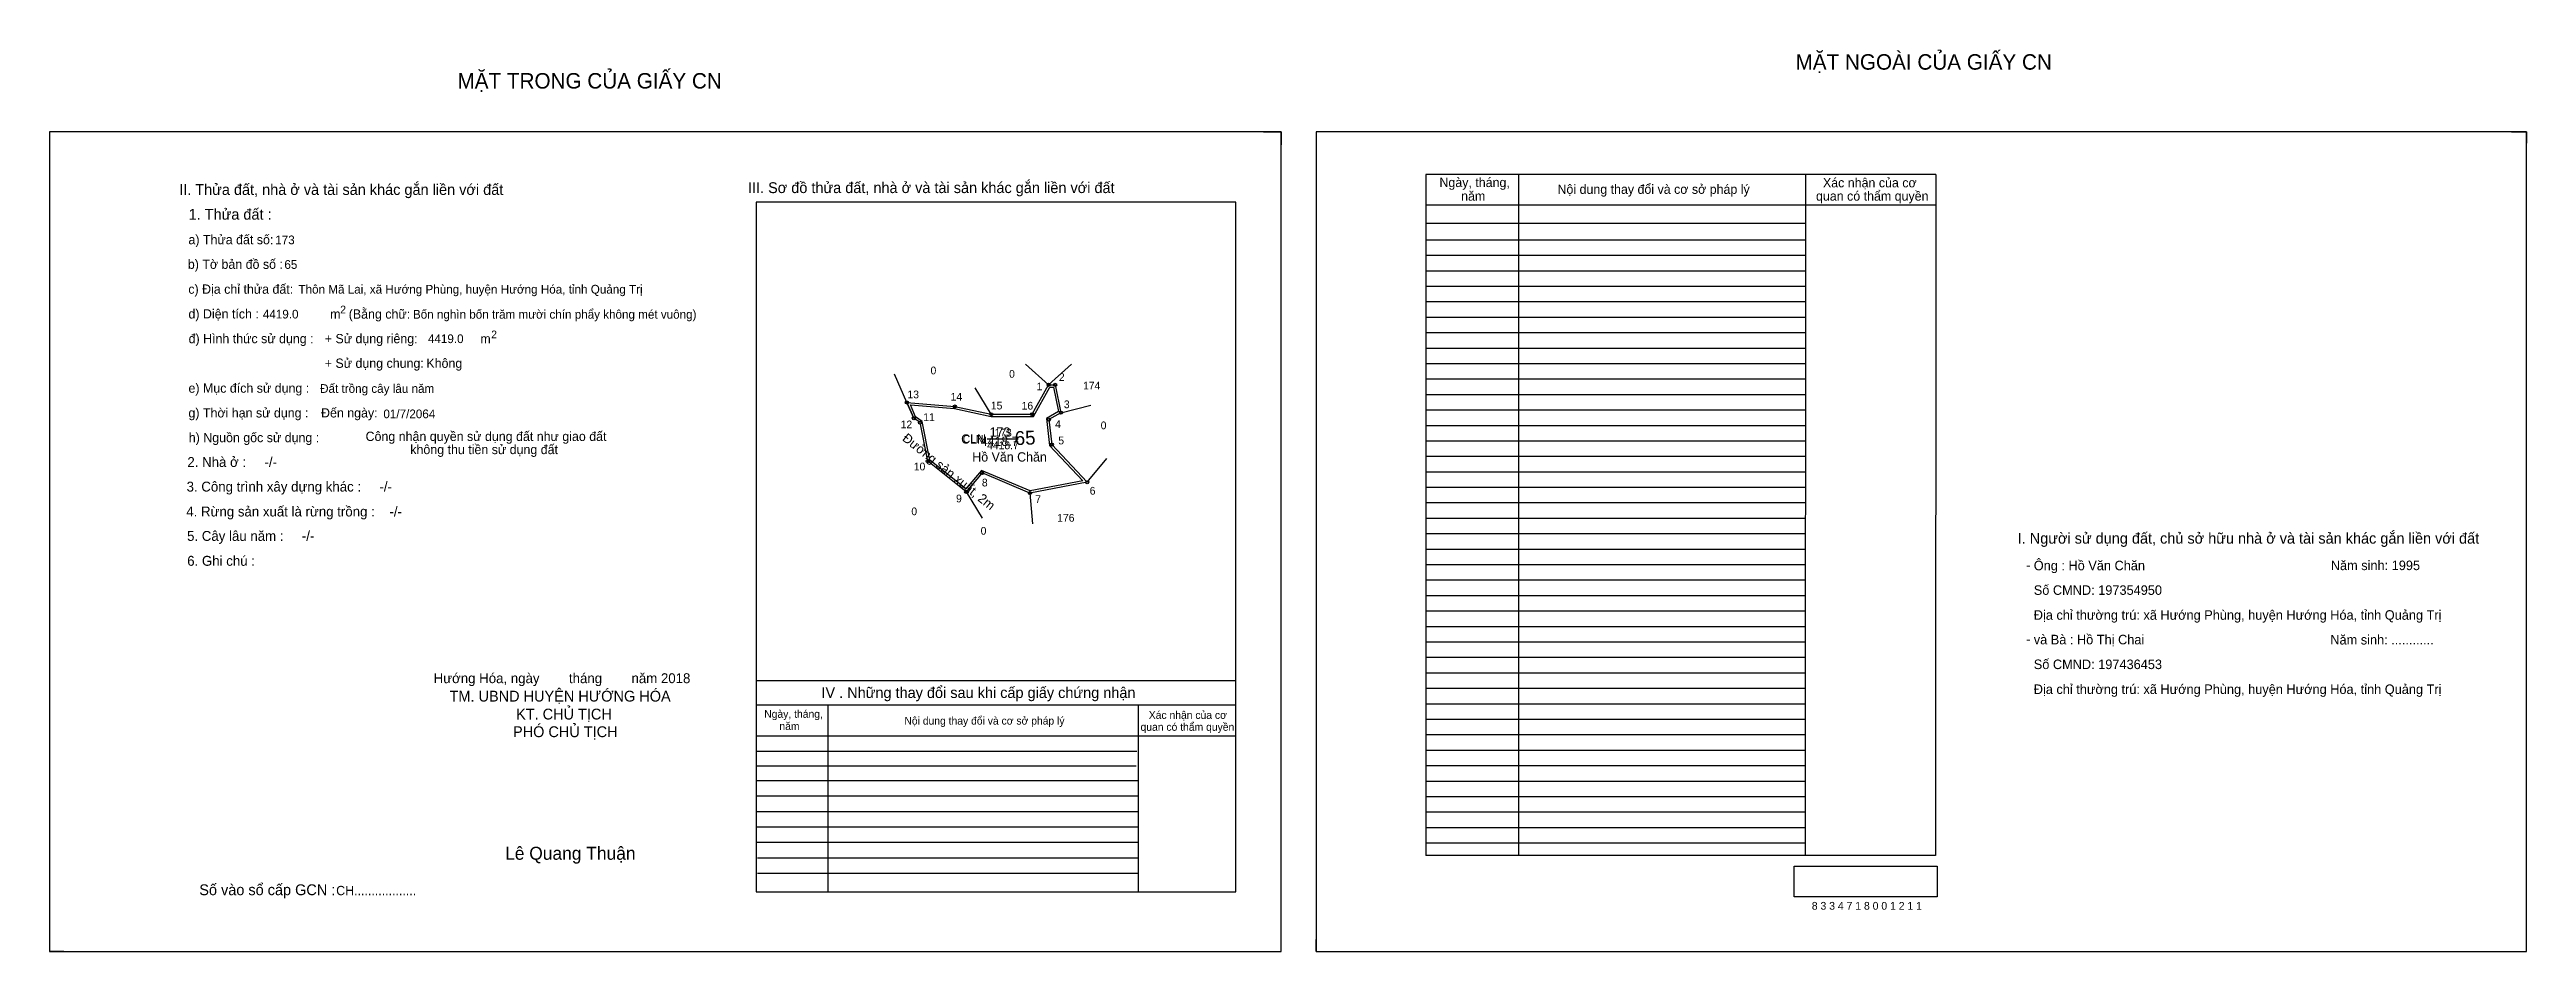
# Model space of a CAD drawing. Extents: x 532300 to 535810, y 1846778 to 1847438.
# Drawn here: x 534209 to 535810, y 1846855 to 1847438 of the extents above.
import ezdxf

# ---------------------------------------------------------------- set-up
doc = ezdxf.new("R2010")
doc.units = 0
for name, color, linetype in [('Default', 7, 'Continuous'), ('Level 10', 7, 'Continuous'), ('Level 11', 7, 'Continuous'), ('Level 13', 7, 'Continuous'), ('Level 2', 7, 'Continuous'), ('Level 27', 7, 'Continuous'), ('Level 3', 7, 'Continuous'), ('Level 36', 7, 'Continuous'), ('Level 4', 7, 'Continuous'), ('Level 5', 7, 'Continuous'), ('Level 55', 7, 'Continuous'), ('Level 6', 7, 'Continuous'), ('Level 7', 7, 'Continuous'), ('Level 8', 7, 'Continuous'), ('Level 9', 7, 'Continuous')]:
    doc.layers.add(name, color=color, linetype=linetype)

msp = doc.modelspace()

# ---------------------------------------------------------------- linework, layer by layer
at = {"layer": 'Level 10'}
for p, q in [((534994, 1847384.6), (535005.3, 1847384.6)), ((535005.3, 1847384.6), (535005.3, 1847376.2)), ((535800.8, 1847384.6), (535810.4, 1847384.6)), ((535810.4, 1847384.6), (535810.4, 1847377.2)), ((534763.4, 1847209.6), (534767.9, 1847199.4)), ((534771.9, 1847196.6), (534767.9, 1847199.4)), ((534209.2, 1846862.4), (534209.2, 1846854.6)), ((535028.1, 1846854.6), (535028.1, 1846862.4)), ((534218.4, 1846854.6), (534209.2, 1846854.6)), ((535028.1, 1846854.6), (535035.2, 1846854.6))]:
    msp.add_line(p, q, dxfattribs=at)
for points in [[(534209.2, 1846854.6), (535005.3, 1846854.6), (535005.3, 1847384.6), (534209.2, 1847384.6)], [(535028.1, 1846854.6), (535810.4, 1846854.6), (535810.4, 1847384.6), (535028.1, 1847384.6)], [(534880, 1847158), (534843, 1847151), (534812, 1847164), (534801.7, 1847151.8), (534776.9, 1847171.6), (534771.9, 1847196.6), (534767.9, 1847199.4), (534763.4, 1847209.6), (534794.4, 1847207), (534818, 1847202), (534844.4, 1847202), (534855, 1847221), (534859.3, 1847221), (534863, 1847203), (534855.2, 1847198.5), (534857.1, 1847182.4)], [(534877.2, 1847158.9), (534843.2, 1847152.5), (534811.6, 1847165.7), (534801.5, 1847153.7), (534778.2, 1847172.3), (534773.2, 1847197.4), (534769, 1847200.3), (534765.7, 1847208), (534794.2, 1847205.6), (534817.9, 1847200.6), (534845.2, 1847200.6), (534855.8, 1847219.6), (534858.2, 1847219.6), (534861.4, 1847203.7), (534853.7, 1847199.3), (534855.7, 1847181.7)]]:
    msp.add_lwpolyline(points, close=True, dxfattribs=at)
at = {"layer": 'Level 11'}
for centre in [(534763.4, 1847209.6), (534855, 1847221), (534859.3, 1847221), (534767.9, 1847199.4), (534771.9, 1847196.6), (534794.4, 1847207), (534818, 1847202), (534844.4, 1847202), (534855.2, 1847198.5), (534863, 1847203), (534857.1, 1847182.4), (534776.9, 1847171.6), (534812, 1847164), (534801.7, 1847151.8), (534843, 1847151), (534880, 1847158), (534880, 1847158)]:
    msp.add_circle(centre, 1, dxfattribs=at)
at = {"layer": 'Level 13'}
msp.add_line((534816.1, 1847186), (534831.4, 1847186), dxfattribs=at)
at = {"layer": 'Level 27'}
for p, q in [((534763.4, 1847209.6), (534755.4, 1847227.9)), ((534855, 1847221), (534840.1, 1847234.4)), ((534855, 1847221), (534869.9, 1847234.3)), ((534818, 1847202), (534807.5, 1847219)), ((534863, 1847203), (534882.4, 1847207.9)), ((534880, 1847158), (534892.7, 1847173.4)), ((534801.7, 1847151.8), (534812.1, 1847134.7)), ((534843, 1847151), (534844.7, 1847131.1))]:
    msp.add_line(p, q, dxfattribs=at)
at = {"layer": 'Level 6'}
msp.add_lwpolyline([(535337.1, 1846909.7), (535429.5, 1846909.7), (535429.5, 1846889.9), (535337.1, 1846889.9)], close=True, dxfattribs=at)
at = {"layer": 'Level 7'}
for p, q in [((535344.1, 1847314.6), (535098.9, 1847314.6)), ((535344.1, 1847304.6), (535098.9, 1847304.6)), ((535344.1, 1847294.6), (535098.9, 1847294.6)), ((535344.1, 1847284.6), (535098.9, 1847284.6)), ((535344.1, 1847274.6), (535098.9, 1847274.6)), ((535344.1, 1847264.6), (535098.9, 1847264.6)), ((535344.1, 1847254.6), (535098.9, 1847254.6)), ((535344.1, 1847244.6), (535098.9, 1847244.6)), ((535344.1, 1847234.6), (535098.9, 1847234.6)), ((535344.1, 1847224.6), (535098.9, 1847224.6)), ((535344.1, 1847214.6), (535098.9, 1847214.6)), ((535344.1, 1847204.6), (535098.9, 1847204.6)), ((535344.1, 1847194.6), (535098.9, 1847194.6)), ((535344.1, 1847184.6), (535098.9, 1847184.6)), ((535344.1, 1847174.6), (535098.9, 1847174.6)), ((535344.1, 1847164.6), (535098.9, 1847164.6)), ((535344.1, 1847154.6), (535098.9, 1847154.6)), ((535344.1, 1847144.6), (535098.9, 1847144.6)), ((535344.1, 1847134.6), (535098.9, 1847134.6)), ((535344.1, 1847124.6), (535098.9, 1847124.6)), ((535344.1, 1847114.6), (535098.9, 1847114.6)), ((535344.1, 1847104.6), (535098.9, 1847104.6)), ((535344.1, 1847094.6), (535098.9, 1847094.6)), ((535344.1, 1847084.6), (535098.9, 1847084.6)), ((535344.1, 1847074.6), (535098.9, 1847074.6)), ((535344.1, 1847064.6), (535098.9, 1847064.6)), ((535344.1, 1847054.6), (535098.9, 1847054.6)), ((535344.1, 1847044.6), (535098.9, 1847044.6)), ((535344.1, 1847034.6), (535098.9, 1847034.6)), ((535344.1, 1847024.6), (535098.9, 1847024.6)), ((535344.1, 1847014.6), (535098.9, 1847014.6)), ((535344.1, 1847004.6), (535098.9, 1847004.6)), ((535344.1, 1846994.6), (535098.9, 1846994.6)), ((535344.1, 1846984.6), (535098.9, 1846984.6)), ((534912.1, 1846983.9), (534666, 1846983.9)), ((534911.7, 1846974.4), (534666, 1846974.4)), ((535344.1, 1846974.6), (535098.9, 1846974.6)), ((534912.9, 1846965), (534666, 1846965)), ((534912.9, 1846955), (534666, 1846955)), ((535344.1, 1846964.6), (535098.9, 1846964.6)), ((535344.1, 1846954.6), (535098.9, 1846954.6)), ((534912.9, 1846945), (534666, 1846945)), ((535344.1, 1846944.6), (535098.9, 1846944.6)), ((534912.9, 1846935), (534666, 1846935)), ((534912.9, 1846925), (534666, 1846925)), ((535344.1, 1846934.6), (535098.9, 1846934.6)), ((535344.1, 1846924.6), (535098.9, 1846924.6)), ((534912.9, 1846915), (534666.8, 1846915)), ((534912.9, 1846905), (534666.8, 1846905))]:
    msp.add_line(p, q, dxfattribs=at)
at = {"layer": 'Level 8'}
for p, q in [((535428.5, 1847357.1), (535098.9, 1847357.1)), ((535098.9, 1847357.1), (535098.9, 1846916.6)), ((535158.9, 1847357.1), (535158.9, 1846916.6)), ((535344.3, 1847356.9), (535344.1, 1846916.6)), ((535428.5, 1847357.1), (535428.4, 1846916.6)), ((534976, 1847339.2), (534666, 1847339.2)), ((534666, 1847339.2), (534666, 1846893.2)), ((534976, 1846893.2), (534976, 1847339.2)), ((535428.5, 1847337.1), (535098.9, 1847337.1)), ((535344.1, 1847325.3), (535098.9, 1847325.3)), ((534976, 1847029.6), (534666, 1847029.6)), ((534976, 1847013.9), (534666, 1847013.9)), ((534712.3, 1847013.9), (534712.3, 1846893.2)), ((534912.9, 1847013.9), (534912.9, 1846893.2)), ((534976, 1846993.9), (534666, 1846993.9)), ((535428.4, 1846916.6), (535098.9, 1846916.6)), ((534666, 1846893.2), (534976, 1846893.2))]:
    msp.add_line(p, q, dxfattribs=at)
at = {"layer": 'Level 9'}
msp.add_line((534815.3, 1847186), (534835.3, 1847186), dxfattribs=at)

# ---------------------------------------------------------------- texts
at = {"layer": 'Default'}
for s, p in [('e) Mục đích sử dụng :', (534299, 1847215.9)), ('g) Thời hạn sử dụng :', (534299, 1847199.9)), ('Đến ngày:', (534384.7, 1847199.9)), ('h) Nguồn gốc sử dụng :', (534299.2, 1847183.9)), ('Công nhận quyền sử dụng đất như giao đất', (534413.5, 1847184.7)), ('không thu tiền sử dụng đất', (534442.4, 1847176.2))]:
    msp.add_text(s, height=6, dxfattribs=at).set_placement(p)
at = {"layer": 'Level 13'}
for s, p in [('173', (534820.1, 1847187.6)), ('CLN', (534799.5, 1847183.5)), ('4418.7', (534815.3, 1847179.4))]:
    msp.add_text(s, height=5, dxfattribs=at).set_placement(p)
at = {"layer": 'Level 2'}
msp.add_text('Đường sản xuất, 2m', height=6, rotation=321.3402, dxfattribs=at).set_placement((534760, 1847185.5))
msp.add_text('Hồ Văn Chăn', height=6, dxfattribs=at).set_placement((534805.7, 1847171.4))
at = {"layer": 'Level 3'}
msp.add_text('CLN', height=6, dxfattribs=at).set_placement((534798.5, 1847183))
at = {"layer": 'Level 36'}
for s, p in [('0', (534778.7, 1847227.8)), ('0', (534829.5, 1847225.6)), ('174', (534877.3, 1847218)), ('0', (534888.7, 1847192.3)), ('0', (534766.3, 1847136.7)), ('0', (534811.1, 1847124.1)), ('176', (534860.6, 1847132.5))]:
    msp.add_text(s, height=5, dxfattribs=at).set_placement(p)
at = {"layer": 'Level 4'}
msp.add_text('173', height=6, dxfattribs=at).set_placement((534816.9, 1847187.5))
at = {"layer": 'Level 5'}
msp.add_text('4418.7', height=6, dxfattribs=at).set_placement((534811.1, 1847181.5))
at = {"layer": 'Level 55'}
for s, height, p in [('13', 0.8, (534762.9, 1847209.6)), ('0', 0.22, (534763.4, 1847209.4)), ('0', 0.22, (534763.4, 1847209.4)), ('0', 0.22, (534763.4, 1847209.4)), ('174', 0.22, (534854.8, 1847220.8)), ('1', 0.8, (534854.8, 1847221)), ('0', 0.22, (534854.9, 1847220.8)), ('2', 0.8, (534859.1, 1847221)), ('174', 0.22, (534859.1, 1847220.8)), ('12', 0.8, (534767.4, 1847199.4)), ('0', 0.22, (534767.8, 1847199.2)), ('0', 0.22, (534767.8, 1847199.2)), ('11', 0.8, (534771.4, 1847196.6)), ('0', 0.22, (534771.8, 1847196.4)), ('0', 0.22, (534771.8, 1847196.4)), ('14', 0.8, (534793.8, 1847207)), ('0', 0.22, (534794.3, 1847206.8)), ('15', 0.8, (534817.4, 1847202)), ('0', 0.22, (534817.9, 1847201.8)), ('0', 0.22, (534817.9, 1847201.8)), ('16', 0.8, (534843.8, 1847202)), ('0', 0.22, (534844.3, 1847201.8)), ('4', 0.8, (534855, 1847198.5)), ('0', 0.22, (534855.2, 1847198.3)), ('3', 0.8, (534862.8, 1847203)), ('174', 0.22, (534862.8, 1847202.8)), ('0', 0.22, (534862.9, 1847202.8)), ('5', 0.8, (534856.8, 1847182.4)), ('0', 0.22, (534857, 1847182.1)), ('10', 0.8, (534776.3, 1847171.6)), ('0', 0.22, (534776.8, 1847171.3)), ('0', 0.22, (534776.8, 1847171.3)), ('8', 0.8, (534811.7, 1847164)), ('0', 0.22, (534811.9, 1847163.8)), ('0', 0.22, (534811.9, 1847163.8)), ('9', 0.8, (534801.4, 1847151.8)), ('0', 0.22, (534801.6, 1847151.5)), ('0', 0.22, (534801.6, 1847151.5)), ('0', 0.22, (534801.6, 1847151.5)), ('0', 0.22, (534801.6, 1847151.5)), ('7', 0.8, (534842.7, 1847151)), ('176', 0.22, (534842.8, 1847150.8)), ('0', 0.22, (534842.9, 1847150.8)), ('0', 0.22, (534842.9, 1847150.8)), ('6', 0.8, (534879.7, 1847158)), ('176', 0.22, (534879.8, 1847157.8)), ('0', 0.22, (534879.9, 1847157.8))]:
    msp.add_text(s, height=height, dxfattribs=at).set_placement(p)
at = {"layer": 'Level 6'}
for s, height, p in [('173', 5.63, (534355.1, 1847311.9)), ('65', 5.63, (534361, 1847296)), ('Thôn Mã Lai, xã Hướng Phùng, huyện Hướng Hóa, tỉnh Quảng Trị', 5.64, (534370.1, 1847280)), ('4419.0', 5.63, (534347.1, 1847263.9)), ('Bốn nghìn bốn trăm mười chín phẩy không mét vuông)', 5.632, (534444.1, 1847263.8)), ('4419.0', 5.63, (534453.8, 1847248)), ('Đất trồng cây lâu năm', 5.64, (534384.1, 1847215.8)), ('01/7/2064', 5.64, (534425, 1847199.4)), ('Ông : Hồ Văn Chăn', 6.16, (535491.9, 1847101.1)), ('Năm sinh: 1995', 6.16, (535683.9, 1847101.2)), ('Số CMND: 197354950', 6.16, (535491.9, 1847085.2)), ('Địa chỉ thường trú: xã Hướng Phùng, huyện Hướng Hóa, tỉnh Quảng Trị', 6.16, (535491.9, 1847069.1)), ('và Bà : Hồ Thị Chai', 6.16, (535491.9, 1847053.2)), ('Năm sinh: ............', 6.16, (535683.6, 1847053.1)), ('Số CMND: 197436453', 6.16, (535491.9, 1847037.2)), ('Địa chỉ thường trú: xã Hướng Phùng, huyện Hướng Hóa, tỉnh Quảng Trị', 6.16, (535491.9, 1847021.1)), ('8 3 3 4 7 1 8 0 0 1 2 1 1', 5.04, (535348.4, 1846881.6))]:
    msp.add_text(s, height=height, dxfattribs=at).set_placement(p)
at = {"layer": 'Level 7'}
for s, height, p in [('MẶT NGOÀI CỦA GIẤY CN', 10, (535337.9, 1847424.8)), ('MẶT TRONG CỦA GIẤY CN', 10, (534472.9, 1847412.6)), ('II. Thửa đất, nhà ở và tài sản khác gắn liền với đất', 7, (534293, 1847343.8)), ('III. Sơ đồ thửa đất, nhà ở và tài sản khác gắn liền với đất', 7, (534660.7, 1847345)), ('Ngày, tháng,', 6, (535107.7, 1847348.9)), ('Xác nhận của cơ', 6, (535355.6, 1847348.7)), ('năm', 6, (535121.7, 1847340.1)), ('Nội dung thay đổi và cơ sở pháp lý', 6, (535184, 1847344.5)), (' quan có thẩm quyền', 6, (535348.9, 1847340.1)), ('1. Thửa đất :', 7, (534299.1, 1847327.8)), ('a) Thửa đất số:', 6, (534299, 1847311.9)), ('b) Tờ bản đồ số :', 6, (534298.6, 1847296)), ('c) Địa chỉ thửa đất:', 6, (534298.9, 1847279.9)), ('d) Diện tích :', 6, (534299, 1847263.9)), ('m', 6, (534390.6, 1847263.8)), ('2', 5, (534397.1, 1847267.2)), ('(Bằng chữ:', 6, (534402.6, 1847263.8)), ('đ) Hình thức sử dụng :', 6, (534299.1, 1847247.9)), ('+ Sử dụng riêng:', 6, (534387.1, 1847247.9)), ('m', 6, (534487.7, 1847247.8)), ('2', 5, (534494.7, 1847251.1)), ('+ Sử dụng chung:', 6, (534387.1, 1847232)), ('Không', 6, (534452.8, 1847232)), ('2. Nhà ở :     -/-', 6.4, (534298.3, 1847167.9)), ('3. Công trình xây dựng khác :     -/-', 6.4, (534297.8, 1847152)), ('4. Rừng sản xuất là rừng trồng :    -/-', 6.4, (534297.6, 1847135.9)), ('5. Cây lâu năm :     -/-', 6.4, (534298.1, 1847120.1)), ('I. Người sử dụng đất, chủ sở hữu nhà ở và tài sản khác gắn liền với đất', 7, (535481.5, 1847118.3)), ('6. Ghi chú :', 6.4, (534298.2, 1847104)), ('-', 6.4, (535486.9, 1847101.3)), ('-', 6.4, (535486.9, 1847053.4)), ('Hướng Hóa, ngày        tháng        năm 2018', 6.4, (534457.5, 1847028.1)), ('TM. UBND HUYỆN HƯỚNG HÓA', 7, (534467.8, 1847016.2)), ('IV . Những thay đổi sau khi cấp giấy chứng nhận', 7, (534708.2, 1847018.5)), ('PHÓ CHỦ TỊCH', 7, (534508.8, 1846993.2)), ('KT. CHỦ TỊCH', 7, (534510.8, 1847004.6)), ('Ngày, tháng,', 5, (534671.2, 1847005.7)), ('năm', 5, (534681, 1846997.8)), ('Nội dung thay đổi và cơ sở pháp lý', 5, (534761.8, 1847001.3)), (' quan có thẩm quyền', 5, (534912.6, 1846997.3)), ('Xác nhận của cơ', 5, (534919.8, 1847005)), ('Lê Quang Thuận', 8.4, (534503.7, 1846913.9)), ('Số vào sổ cấp GCN :', 7, (534306, 1846891)), ('CH..................', 6, (534394.5, 1846891))]:
    msp.add_text(s, height=height, dxfattribs=at).set_placement(p)
msp.add_text('65', height=9, rotation=2, dxfattribs=at).set_placement((534833.3, 1847182))
at = {"layer": 'Level 9'}
for s, p in [('2', (534861.7, 1847223.5)), ('13', (534763.8, 1847212.3)), ('14', (534791.7, 1847210.8)), ('15', (534817.7, 1847205.1)), ('16', (534837.6, 1847205)), ('1', (534847.3, 1847217.5)), ('3', (534864.9, 1847205.9)), ('12', (534759.4, 1847192.9)), ('11', (534774, 1847197.6)), ('4', (534859.2, 1847193.1)), ('5', (534861.3, 1847182.5)), ('10', (534767.9, 1847165.7)), ('8', (534811.9, 1847155.3)), ('9', (534795.2, 1847145)), ('7', (534846.4, 1847144.6)), ('6', (534881.6, 1847150))]:
    msp.add_text(s, height=5, dxfattribs=at).set_placement(p)

doc.saveas('drawing.dxf')
